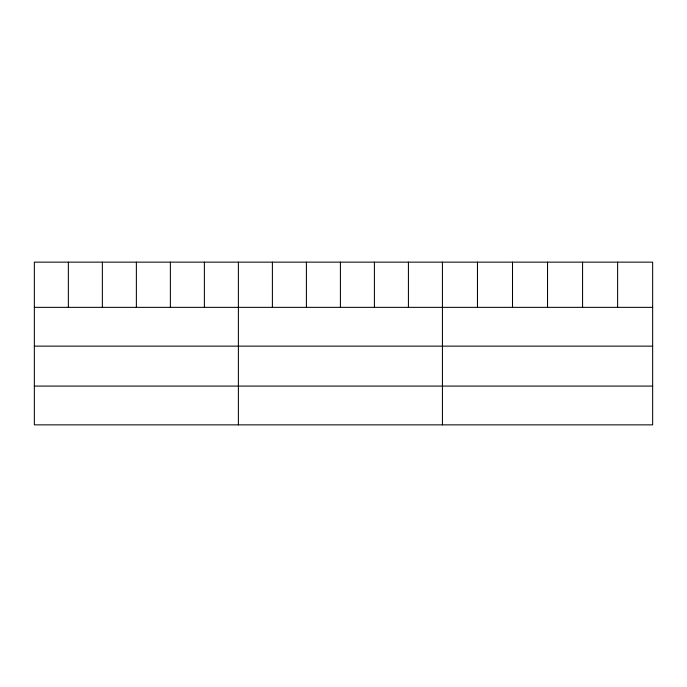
<?xml version="1.0" encoding="UTF-8"?>
<svg xmlns="http://www.w3.org/2000/svg" width="687" height="687" viewBox="0 0 687 687"><rect width="100%" height="100%" fill="white"/><g stroke="black" fill="none" stroke-linecap="round" stroke-linejoin="round"><path stroke-width="1.03" d="M652.65 346.136L652.65 262.142L34.35 262.142L34.35 424.858L652.65 424.858L652.65 346.136L34.35 346.136M34.35 307.355L652.65 307.355M34.35 386.085L652.65 386.085M617.613 262.142L617.613 307.355M582.576 262.142L582.576 307.355M547.539 262.142L547.539 307.355M512.502 262.142L512.502 307.355M477.465 262.142L477.465 307.355M442.428 262.142L442.428 424.858M408.422 262.142L408.422 307.355M374.415 262.142L374.415 307.355M340.409 262.142L340.409 307.355M306.402 262.142L306.402 307.355M272.395 262.142L272.395 307.355M238.389 262.142L238.389 424.858M204.382 262.142L204.382 307.355M170.376 262.142L170.376 307.355M136.37 262.142L136.37 307.355M102.363 262.142L102.363 307.355M68.356 262.142L68.356 307.355"/></g></svg>
